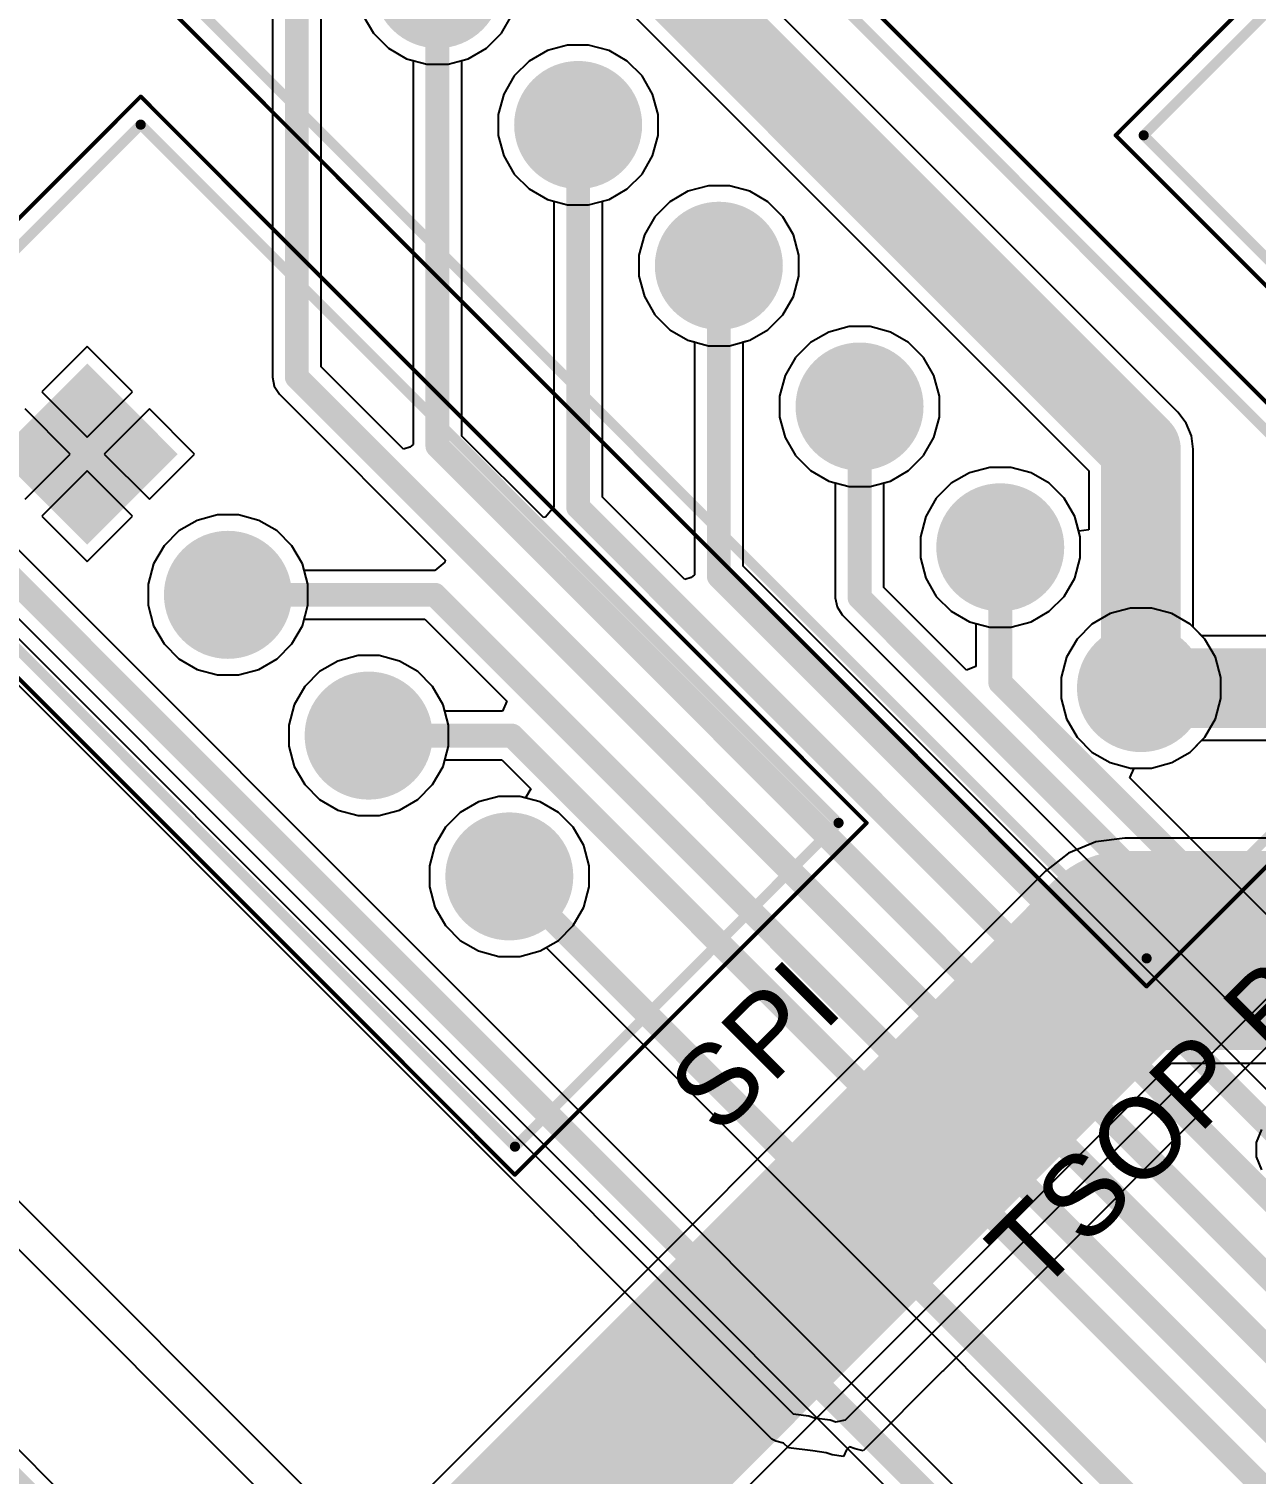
# Model space of a CAD drawing. Header units: millimetres. Extents: x 95 to 305, y 96 to 295.
# Drawn here: x 168.83 to 184.25, y 160.53 to 178.67 of the extents above; entities that cross this region are included whole.
import ezdxf

# ---------------------------------------------------------------- set-up
doc = ezdxf.new("R2010")
doc.units = ezdxf.units.MM
for name, color, linetype in [('BottomLayer', 5, 'Continuous'), ('BottomOverlay', 54, 'Continuous'), ('BottomSolder', 6, 'Continuous'), ('Mechanical13', 56, 'Continuous'), ('Mechanical15', 56, 'Continuous'), ('MultiLayer', 9, 'Continuous'), ('PadHoleLayer', 156, 'Continuous'), ('TopLayer', 1, 'Continuous'), ('TopOverlay', 2, 'Continuous'), ('TopSolder', 216, 'Continuous')]:
    doc.layers.add(name, color=color, linetype=linetype)
doc.styles.add('Arial', font='arial.ttf', dxfattribs={"height": 0.2})

# ---------------------------------------------------------------- blocks, each defined once
blk = doc.blocks.new('JST_XH_2_40')
at = {"layer": 'BottomLayer'}
blk.add_hatch(color=5, dxfattribs=at).paths.add_polyline_path([(-2.038, 0.263), (-0.463, 0.263), (-0.463, -1.313), (-2.038, -1.313)])
h = blk.add_hatch(color=5, dxfattribs=at)
edge = h.paths.add_edge_path()
edge.add_arc((1.25, -0.525), 0.787, 0, 360)
at = {"layer": 'BottomSolder'}
blk.add_hatch(color=6, dxfattribs=at).paths.add_polyline_path([(-2.088, 0.313), (-0.413, 0.313), (-0.413, -1.363), (-2.088, -1.363)])
h = blk.add_hatch(color=6, dxfattribs=at)
edge = h.paths.add_edge_path()
edge.add_arc((1.25, -0.525), 0.837, 0, 360)
at = {"layer": 'MultiLayer'}
h = blk.add_hatch(color=9, dxfattribs=at)
edge = h.paths.add_edge_path()
edge.add_arc((1.25, -0.525), 0.787, 0, 360)
at = {"layer": 'PadHoleLayer'}
h = blk.add_hatch(color=156, dxfattribs=at)
edge = h.paths.add_edge_path()
edge.add_arc((-1.25, -0.525), 0.525, 0, 360)
h = blk.add_hatch(color=156, dxfattribs=at)
edge = h.paths.add_edge_path()
edge.add_arc((1.25, -0.525), 0.525, 0, 360)
at = {"layer": 'TopLayer'}
blk.add_hatch(color=1, dxfattribs=at).paths.add_polyline_path([(-2.038, 0.263), (-0.463, 0.263), (-0.463, -1.313), (-2.038, -1.313)])
h = blk.add_hatch(color=1, dxfattribs=at)
edge = h.paths.add_edge_path()
edge.add_arc((1.25, -0.525), 0.787, 0, 360)
at = {"layer": 'TopSolder'}
blk.add_hatch(color=216, dxfattribs=at).paths.add_polyline_path([(-2.088, 0.313), (-0.413, 0.313), (-0.413, -1.363), (-2.088, -1.363)])
h = blk.add_hatch(color=216, dxfattribs=at)
edge = h.paths.add_edge_path()
edge.add_arc((1.25, -0.525), 0.837, 0, 360)
at = {"layer": 'Mechanical13', "const_width": 0.127}
for points in [[(-3.7, -2.875), (-3.7, 2.875)], [(-3.7, 2.875), (3.7, 2.875)], [(3.7, -2.875), (3.7, 2.875)], [(-3.7, -2.875), (3.7, -2.875)]]:
    blk.add_lwpolyline(points, dxfattribs=at)
at = {"layer": 'Mechanical13'}
for points, const_width in [([(-3.732, 2.875, 1), (-3.668, 2.875, 1)], 0.0635), ([(-3.732, 2.875, 1), (-3.668, 2.875, 1)], 0.0635), ([(3.668, 2.875, 1), (3.732, 2.875, 1)], 0.0635), ([(3.668, 2.875, 1), (3.732, 2.875, 1)], 0.0635), ([(-4.35, -0.525, 1), (-4.55, -0.525, 1)], 0.2), ([(-4.6, -0.525, 1), (-4.5, -0.525, 1)], 0.1), ([(-4.4, -0.525, 1), (-4.3, -0.525, 1)], 0.1), ([(-3.732, -2.875, 1), (-3.668, -2.875, 1)], 0.0635), ([(-3.732, -2.875, 1), (-3.668, -2.875, 1)], 0.0635), ([(3.668, -2.875, 1), (3.732, -2.875, 1)], 0.0635), ([(3.668, -2.875, 1), (3.732, -2.875, 1)], 0.0635)]:
    blk.add_lwpolyline(points, format="xyb", close=True, dxfattribs=dict(at, const_width=const_width))
at = {"layer": 'Mechanical15', "const_width": 0.05}
for points in [[(-3.95, -3.125), (-3.95, 3.125)], [(-3.95, 3.125), (3.95, 3.125)], [(3.95, -3.125), (3.95, 3.125)], [(-3.95, -3.125), (3.95, -3.125)]]:
    blk.add_lwpolyline(points, dxfattribs=at)
at = {"layer": 'Mechanical15', "const_width": 0.025}
for points in [[(-3.963, 3.125, 1), (-3.938, 3.125, 1)], [(-3.963, 3.125, 1), (-3.938, 3.125, 1)], [(3.937, 3.125, 1), (3.962, 3.125, 1)], [(3.937, 3.125, 1), (3.962, 3.125, 1)], [(-3.963, -3.125, 1), (-3.938, -3.125, 1)], [(-3.963, -3.125, 1), (-3.938, -3.125, 1)], [(3.937, -3.125, 1), (3.962, -3.125, 1)], [(3.937, -3.125, 1), (3.962, -3.125, 1)]]:
    blk.add_lwpolyline(points, format="xyb", close=True, dxfattribs=at)
at = {"layer": 'TopOverlay', "const_width": 0.127}
for points in [[(-3.7, -2.875), (-3.7, 2.875)], [(-3.7, 2.875), (3.7, 2.875)], [(3.7, -2.875), (3.7, 2.875)], [(-3.7, -2.875), (3.7, -2.875)]]:
    blk.add_lwpolyline(points, dxfattribs=at)
at = {"layer": 'TopOverlay'}
for points, const_width in [([(-3.732, 2.875, 1), (-3.668, 2.875, 1)], 0.0635), ([(-3.732, 2.875, 1), (-3.668, 2.875, 1)], 0.0635), ([(3.668, 2.875, 1), (3.732, 2.875, 1)], 0.0635), ([(3.668, 2.875, 1), (3.732, 2.875, 1)], 0.0635), ([(-4.35, -0.525, 1), (-4.55, -0.525, 1)], 0.2), ([(-4.6, -0.525, 1), (-4.5, -0.525, 1)], 0.1), ([(-4.4, -0.525, 1), (-4.3, -0.525, 1)], 0.1), ([(-3.732, -2.875, 1), (-3.668, -2.875, 1)], 0.0635), ([(-3.732, -2.875, 1), (-3.668, -2.875, 1)], 0.0635), ([(3.668, -2.875, 1), (3.732, -2.875, 1)], 0.0635), ([(3.668, -2.875, 1), (3.732, -2.875, 1)], 0.0635)]:
    blk.add_lwpolyline(points, format="xyb", close=True, dxfattribs=dict(at, const_width=const_width))
blk = doc.blocks.new('JST_XH_4_41')
at = {"layer": 'BottomLayer'}
blk.add_hatch(color=5, dxfattribs=at).paths.add_polyline_path([(-4.504, 0.229), (-2.996, 0.229), (-2.996, -1.279), (-4.504, -1.279)])
h = blk.add_hatch(color=5, dxfattribs=at)
edge = h.paths.add_edge_path()
edge.add_arc((-1.25, -0.525), 0.754, 0, 360)
h = blk.add_hatch(color=5, dxfattribs=at)
edge = h.paths.add_edge_path()
edge.add_arc((1.25, -0.525), 0.754, 0, 360)
h = blk.add_hatch(color=5, dxfattribs=at)
edge = h.paths.add_edge_path()
edge.add_arc((3.75, -0.525), 0.754, 0, 360)
at = {"layer": 'BottomSolder'}
blk.add_hatch(color=6, dxfattribs=at).paths.add_polyline_path([(-4.554, 0.279), (-2.946, 0.279), (-2.946, -1.329), (-4.554, -1.329)])
h = blk.add_hatch(color=6, dxfattribs=at)
edge = h.paths.add_edge_path()
edge.add_arc((-1.25, -0.525), 0.804, 0, 360)
h = blk.add_hatch(color=6, dxfattribs=at)
edge = h.paths.add_edge_path()
edge.add_arc((1.25, -0.525), 0.804, 0, 360)
h = blk.add_hatch(color=6, dxfattribs=at)
edge = h.paths.add_edge_path()
edge.add_arc((3.75, -0.525), 0.804, 0, 360)
at = {"layer": 'MultiLayer'}
h = blk.add_hatch(color=9, dxfattribs=at)
edge = h.paths.add_edge_path()
edge.add_arc((-1.25, -0.525), 0.754, 0, 360)
h = blk.add_hatch(color=9, dxfattribs=at)
edge = h.paths.add_edge_path()
edge.add_arc((1.25, -0.525), 0.754, 0, 360)
h = blk.add_hatch(color=9, dxfattribs=at)
edge = h.paths.add_edge_path()
edge.add_arc((3.75, -0.525), 0.754, 0, 360)
at = {"layer": 'PadHoleLayer'}
h = blk.add_hatch(color=156, dxfattribs=at)
edge = h.paths.add_edge_path()
edge.add_arc((-3.75, -0.525), 0.5, 0, 360)
h = blk.add_hatch(color=156, dxfattribs=at)
edge = h.paths.add_edge_path()
edge.add_arc((-1.25, -0.525), 0.5, 0, 360)
h = blk.add_hatch(color=156, dxfattribs=at)
edge = h.paths.add_edge_path()
edge.add_arc((1.25, -0.525), 0.5, 0, 360)
h = blk.add_hatch(color=156, dxfattribs=at)
edge = h.paths.add_edge_path()
edge.add_arc((3.75, -0.525), 0.5, 0, 360)
at = {"layer": 'TopLayer'}
blk.add_hatch(color=1, dxfattribs=at).paths.add_polyline_path([(-4.504, 0.229), (-2.996, 0.229), (-2.996, -1.279), (-4.504, -1.279)])
h = blk.add_hatch(color=1, dxfattribs=at)
edge = h.paths.add_edge_path()
edge.add_arc((-1.25, -0.525), 0.754, 0, 360)
h = blk.add_hatch(color=1, dxfattribs=at)
edge = h.paths.add_edge_path()
edge.add_arc((1.25, -0.525), 0.754, 0, 360)
h = blk.add_hatch(color=1, dxfattribs=at)
edge = h.paths.add_edge_path()
edge.add_arc((3.75, -0.525), 0.754, 0, 360)
at = {"layer": 'TopSolder'}
blk.add_hatch(color=216, dxfattribs=at).paths.add_polyline_path([(-4.554, 0.279), (-2.946, 0.279), (-2.946, -1.329), (-4.554, -1.329)])
h = blk.add_hatch(color=216, dxfattribs=at)
edge = h.paths.add_edge_path()
edge.add_arc((-1.25, -0.525), 0.804, 0, 360)
h = blk.add_hatch(color=216, dxfattribs=at)
edge = h.paths.add_edge_path()
edge.add_arc((1.25, -0.525), 0.804, 0, 360)
h = blk.add_hatch(color=216, dxfattribs=at)
edge = h.paths.add_edge_path()
edge.add_arc((3.75, -0.525), 0.804, 0, 360)
at = {"layer": 'Mechanical13', "const_width": 0.127}
for points in [[(-6.2, 2.875), (6.2, 2.875)], [(-6.2, -2.875), (-6.2, 2.875)], [(6.2, -2.875), (6.2, 2.875)], [(-6.2, -2.875), (6.2, -2.875)]]:
    blk.add_lwpolyline(points, dxfattribs=at)
at = {"layer": 'Mechanical13'}
for points, const_width in [([(-6.232, 2.875, 1), (-6.168, 2.875, 1)], 0.0635), ([(-6.232, 2.875, 1), (-6.168, 2.875, 1)], 0.0635), ([(6.168, 2.875, 1), (6.232, 2.875, 1)], 0.0635), ([(6.168, 2.875, 1), (6.232, 2.875, 1)], 0.0635), ([(-6.85, -0.525, 1), (-7.05, -0.525, 1)], 0.2), ([(-7.1, -0.525, 1), (-7, -0.525, 1)], 0.1), ([(-6.9, -0.525, 1), (-6.8, -0.525, 1)], 0.1), ([(-6.232, -2.875, 1), (-6.168, -2.875, 1)], 0.0635), ([(-6.232, -2.875, 1), (-6.168, -2.875, 1)], 0.0635), ([(6.168, -2.875, 1), (6.232, -2.875, 1)], 0.0635), ([(6.168, -2.875, 1), (6.232, -2.875, 1)], 0.0635)]:
    blk.add_lwpolyline(points, format="xyb", close=True, dxfattribs=dict(at, const_width=const_width))
at = {"layer": 'Mechanical15', "const_width": 0.05}
for points in [[(-6.45, 3.125), (6.45, 3.125)], [(-6.45, -3.125), (-6.45, 3.125)], [(6.45, -3.125), (6.45, 3.125)], [(-6.45, -3.125), (6.45, -3.125)]]:
    blk.add_lwpolyline(points, dxfattribs=at)
at = {"layer": 'Mechanical15', "const_width": 0.025}
for points in [[(-6.462, 3.125, 1), (-6.438, 3.125, 1)], [(-6.462, 3.125, 1), (-6.438, 3.125, 1)], [(6.438, 3.125, 1), (6.462, 3.125, 1)], [(6.438, 3.125, 1), (6.462, 3.125, 1)], [(-6.462, -3.125, 1), (-6.438, -3.125, 1)], [(-6.462, -3.125, 1), (-6.438, -3.125, 1)], [(6.438, -3.125, 1), (6.462, -3.125, 1)], [(6.438, -3.125, 1), (6.462, -3.125, 1)]]:
    blk.add_lwpolyline(points, format="xyb", close=True, dxfattribs=at)
at = {"layer": 'TopOverlay', "const_width": 0.127}
for points in [[(-6.2, 2.875), (6.2, 2.875)], [(-6.2, -2.875), (-6.2, 2.875)], [(6.2, -2.875), (6.2, 2.875)], [(-6.2, -2.875), (6.2, -2.875)]]:
    blk.add_lwpolyline(points, dxfattribs=at)
at = {"layer": 'TopOverlay'}
for points, const_width in [([(-6.232, 2.875, 1), (-6.168, 2.875, 1)], 0.0635), ([(-6.232, 2.875, 1), (-6.168, 2.875, 1)], 0.0635), ([(6.168, 2.875, 1), (6.232, 2.875, 1)], 0.0635), ([(6.168, 2.875, 1), (6.232, 2.875, 1)], 0.0635), ([(-6.85, -0.525, 1), (-7.05, -0.525, 1)], 0.2), ([(-7.1, -0.525, 1), (-7, -0.525, 1)], 0.1), ([(-6.9, -0.525, 1), (-6.8, -0.525, 1)], 0.1), ([(-6.232, -2.875, 1), (-6.168, -2.875, 1)], 0.0635), ([(-6.232, -2.875, 1), (-6.168, -2.875, 1)], 0.0635), ([(6.168, -2.875, 1), (6.232, -2.875, 1)], 0.0635), ([(6.168, -2.875, 1), (6.232, -2.875, 1)], 0.0635)]:
    blk.add_lwpolyline(points, format="xyb", close=True, dxfattribs=dict(at, const_width=const_width))
blk = doc.blocks.new('JST_XH_8_48')
at = {"layer": 'BottomLayer'}
h = blk.add_hatch(color=5, dxfattribs=at)
edge = h.paths.add_edge_path()
edge.add_arc((-3.75, -0.017), 0.754, 0, 360)
h = blk.add_hatch(color=5, dxfattribs=at)
edge = h.paths.add_edge_path()
edge.add_arc((-1.25, -0.017), 0.754, 0, 360)
h = blk.add_hatch(color=5, dxfattribs=at)
edge = h.paths.add_edge_path()
edge.add_arc((1.25, -0.017), 0.754, 0, 360)
h = blk.add_hatch(color=5, dxfattribs=at)
edge = h.paths.add_edge_path()
edge.add_arc((3.75, -0.017), 0.754, 0, 360)
h = blk.add_hatch(color=5, dxfattribs=at)
edge = h.paths.add_edge_path()
edge.add_arc((6.25, -0.017), 0.754, 0, 360)
h = blk.add_hatch(color=5, dxfattribs=at)
edge = h.paths.add_edge_path()
edge.add_arc((8.75, -0.017), 0.754, 0, 360)
at = {"layer": 'BottomSolder'}
h = blk.add_hatch(color=6, dxfattribs=at)
edge = h.paths.add_edge_path()
edge.add_arc((-3.75, -0.017), 0.804, 0, 360)
h = blk.add_hatch(color=6, dxfattribs=at)
edge = h.paths.add_edge_path()
edge.add_arc((-1.25, -0.017), 0.804, 0, 360)
h = blk.add_hatch(color=6, dxfattribs=at)
edge = h.paths.add_edge_path()
edge.add_arc((1.25, -0.017), 0.804, 0, 360)
h = blk.add_hatch(color=6, dxfattribs=at)
edge = h.paths.add_edge_path()
edge.add_arc((3.75, -0.017), 0.804, 0, 360)
h = blk.add_hatch(color=6, dxfattribs=at)
edge = h.paths.add_edge_path()
edge.add_arc((6.25, -0.017), 0.804, 0, 360)
h = blk.add_hatch(color=6, dxfattribs=at)
edge = h.paths.add_edge_path()
edge.add_arc((8.75, -0.017), 0.804, 0, 360)
at = {"layer": 'MultiLayer'}
h = blk.add_hatch(color=9, dxfattribs=at)
edge = h.paths.add_edge_path()
edge.add_arc((-3.75, -0.017), 0.754, 0, 360)
h = blk.add_hatch(color=9, dxfattribs=at)
edge = h.paths.add_edge_path()
edge.add_arc((-1.25, -0.017), 0.754, 0, 360)
h = blk.add_hatch(color=9, dxfattribs=at)
edge = h.paths.add_edge_path()
edge.add_arc((1.25, -0.017), 0.754, 0, 360)
h = blk.add_hatch(color=9, dxfattribs=at)
edge = h.paths.add_edge_path()
edge.add_arc((3.75, -0.017), 0.754, 0, 360)
h = blk.add_hatch(color=9, dxfattribs=at)
edge = h.paths.add_edge_path()
edge.add_arc((6.25, -0.017), 0.754, 0, 360)
h = blk.add_hatch(color=9, dxfattribs=at)
edge = h.paths.add_edge_path()
edge.add_arc((8.75, -0.017), 0.754, 0, 360)
at = {"layer": 'PadHoleLayer'}
h = blk.add_hatch(color=156, dxfattribs=at)
edge = h.paths.add_edge_path()
edge.add_arc((-1.25, -0.017), 0.5, 0, 360)
h = blk.add_hatch(color=156, dxfattribs=at)
edge = h.paths.add_edge_path()
edge.add_arc((1.25, -0.017), 0.5, 0, 360)
h = blk.add_hatch(color=156, dxfattribs=at)
edge = h.paths.add_edge_path()
edge.add_arc((3.75, -0.017), 0.5, 0, 360)
h = blk.add_hatch(color=156, dxfattribs=at)
edge = h.paths.add_edge_path()
edge.add_arc((6.25, -0.017), 0.5, 0, 360)
h = blk.add_hatch(color=156, dxfattribs=at)
edge = h.paths.add_edge_path()
edge.add_arc((8.75, -0.017), 0.5, 0, 360)
at = {"layer": 'TopLayer'}
h = blk.add_hatch(color=1, dxfattribs=at)
edge = h.paths.add_edge_path()
edge.add_arc((-3.75, -0.017), 0.754, 0, 360)
h = blk.add_hatch(color=1, dxfattribs=at)
edge = h.paths.add_edge_path()
edge.add_arc((-1.25, -0.017), 0.754, 0, 360)
h = blk.add_hatch(color=1, dxfattribs=at)
edge = h.paths.add_edge_path()
edge.add_arc((1.25, -0.017), 0.754, 0, 360)
h = blk.add_hatch(color=1, dxfattribs=at)
edge = h.paths.add_edge_path()
edge.add_arc((3.75, -0.017), 0.754, 0, 360)
h = blk.add_hatch(color=1, dxfattribs=at)
edge = h.paths.add_edge_path()
edge.add_arc((6.25, -0.017), 0.754, 0, 360)
h = blk.add_hatch(color=1, dxfattribs=at)
edge = h.paths.add_edge_path()
edge.add_arc((8.75, -0.017), 0.754, 0, 360)
at = {"layer": 'TopSolder'}
h = blk.add_hatch(color=216, dxfattribs=at)
edge = h.paths.add_edge_path()
edge.add_arc((-3.75, -0.017), 0.804, 0, 360)
h = blk.add_hatch(color=216, dxfattribs=at)
edge = h.paths.add_edge_path()
edge.add_arc((-1.25, -0.017), 0.804, 0, 360)
h = blk.add_hatch(color=216, dxfattribs=at)
edge = h.paths.add_edge_path()
edge.add_arc((1.25, -0.017), 0.804, 0, 360)
h = blk.add_hatch(color=216, dxfattribs=at)
edge = h.paths.add_edge_path()
edge.add_arc((3.75, -0.017), 0.804, 0, 360)
h = blk.add_hatch(color=216, dxfattribs=at)
edge = h.paths.add_edge_path()
edge.add_arc((6.25, -0.017), 0.804, 0, 360)
h = blk.add_hatch(color=216, dxfattribs=at)
edge = h.paths.add_edge_path()
edge.add_arc((8.75, -0.017), 0.804, 0, 360)
at = {"layer": 'Mechanical13', "const_width": 0.127}
for points in [[(-11.2, 3.383), (11.2, 3.383)], [(11.2, -2.367), (11.2, 3.383)], [(-11.2, -2.367), (11.2, -2.367)]]:
    blk.add_lwpolyline(points, dxfattribs=at)
at = {"layer": 'Mechanical13', "const_width": 0.0635}
blk.add_lwpolyline([(11.168, -2.367, 1), (11.232, -2.367, 1)], format="xyb", close=True, dxfattribs=at)
blk.add_lwpolyline([(11.168, -2.367, 1), (11.232, -2.367, 1)], format="xyb", close=True, dxfattribs=at)
at = {"layer": 'Mechanical15', "const_width": 0.05}
for points in [[(-11.45, 3.633), (11.45, 3.633)], [(11.45, -2.617), (11.45, 3.633)], [(-11.45, -2.617), (11.45, -2.617)]]:
    blk.add_lwpolyline(points, dxfattribs=at)
at = {"layer": 'Mechanical15', "const_width": 0.025}
blk.add_lwpolyline([(11.438, -2.617, 1), (11.462, -2.617, 1)], format="xyb", close=True, dxfattribs=at)
blk.add_lwpolyline([(11.438, -2.617, 1), (11.462, -2.617, 1)], format="xyb", close=True, dxfattribs=at)
at = {"layer": 'TopOverlay', "const_width": 0.127}
for points in [[(-11.2, 3.383), (11.2, 3.383)], [(11.2, -2.367), (11.2, 3.383)], [(-11.2, -2.367), (11.2, -2.367)]]:
    blk.add_lwpolyline(points, dxfattribs=at)
at = {"layer": 'TopOverlay', "const_width": 0.0635}
blk.add_lwpolyline([(11.168, -2.367, 1), (11.232, -2.367, 1)], format="xyb", close=True, dxfattribs=at)
blk.add_lwpolyline([(11.168, -2.367, 1), (11.232, -2.367, 1)], format="xyb", close=True, dxfattribs=at)

msp = doc.modelspace()

# ---------------------------------------------------------------- linework, layer by layer
at = {"layer": 'BottomLayer'}
for p, q in [((173.029, 178.848), (173.161, 178.619)), ((174.768, 178.619), (174.9, 178.848)), ((173.161, 178.619), (173.348, 178.432)), ((174.581, 178.432), (174.768, 178.619)), ((173.348, 178.432), (173.577, 178.3)), ((174.352, 178.3), (174.581, 178.432)), ((175.345, 178.403), (175.116, 178.271)), ((175.6, 178.472), (175.345, 178.403)), ((175.864, 178.472), (175.6, 178.472)), ((176.12, 178.403), (175.864, 178.472)), ((176.349, 178.271), (176.12, 178.403)), ((173.577, 178.3), (173.832, 178.232)), ((173.832, 178.232), (174.097, 178.232)), ((174.097, 178.232), (174.352, 178.3)), ((175.116, 178.271), (174.929, 178.084)), ((176.536, 178.084), (176.349, 178.271)), ((174.929, 178.084), (174.797, 177.855)), ((176.668, 177.855), (176.536, 178.084)), ((174.797, 177.855), (174.728, 177.6)), ((176.736, 177.6), (176.668, 177.855)), ((174.728, 177.6), (174.728, 177.336)), ((176.736, 177.336), (176.736, 177.6)), ((174.728, 177.336), (174.797, 177.08)), ((176.668, 177.08), (176.736, 177.336)), ((174.797, 177.08), (174.929, 176.851)), ((176.536, 176.851), (176.668, 177.08)), ((174.929, 176.851), (175.116, 176.664)), ((176.349, 176.664), (176.536, 176.851)), ((175.116, 176.664), (175.345, 176.532)), ((176.12, 176.532), (176.349, 176.664)), ((177.112, 176.636), (176.884, 176.503)), ((177.368, 176.704), (177.112, 176.636)), ((177.632, 176.704), (177.368, 176.704)), ((177.888, 176.636), (177.632, 176.704)), ((178.116, 176.503), (177.888, 176.636)), ((175.345, 176.532), (175.6, 176.464)), ((175.6, 176.464), (175.864, 176.464)), ((175.864, 176.464), (176.12, 176.532)), ((176.884, 176.503), (176.697, 176.316)), ((178.303, 176.316), (178.116, 176.503)), ((176.697, 176.316), (176.564, 176.088)), ((178.436, 176.088), (178.303, 176.316)), ((176.564, 176.088), (176.496, 175.832)), ((178.504, 175.832), (178.436, 176.088)), ((176.496, 175.832), (176.496, 175.568)), ((178.504, 175.568), (178.504, 175.832)), ((176.496, 175.568), (176.564, 175.312)), ((178.436, 175.312), (178.504, 175.568)), ((176.564, 175.312), (176.697, 175.084)), ((178.303, 175.084), (178.436, 175.312)), ((176.697, 175.084), (176.884, 174.897)), ((178.116, 174.897), (178.303, 175.084)), ((176.884, 174.897), (177.112, 174.764)), ((177.888, 174.764), (178.116, 174.897)), ((178.88, 174.868), (178.651, 174.736)), ((179.136, 174.936), (178.88, 174.868)), ((179.4, 174.936), (179.136, 174.936)), ((179.655, 174.868), (179.4, 174.936)), ((179.884, 174.736), (179.655, 174.868)), ((169.564, 174.685), (168.996, 174.116)), ((170.133, 174.116), (169.564, 174.685)), ((177.112, 174.764), (177.368, 174.696)), ((177.368, 174.696), (177.632, 174.696)), ((177.632, 174.696), (177.888, 174.764)), ((178.651, 174.736), (178.464, 174.549)), ((180.071, 174.549), (179.884, 174.736)), ((178.464, 174.549), (178.332, 174.32)), ((180.203, 174.32), (180.071, 174.549)), ((178.332, 174.32), (178.264, 174.064)), ((180.272, 174.064), (180.203, 174.32)), ((168.996, 174.116), (169.564, 173.548)), ((169.564, 173.548), (170.133, 174.116)), ((178.264, 174.064), (178.264, 173.8)), ((180.272, 173.8), (180.272, 174.064)), ((169.352, 173.336), (168.784, 173.904)), ((170.345, 173.904), (169.777, 173.336)), ((170.914, 173.336), (170.345, 173.904)), ((178.264, 173.8), (178.332, 173.545)), ((180.203, 173.545), (180.272, 173.8)), ((178.332, 173.545), (178.464, 173.316)), ((180.071, 173.316), (180.203, 173.545)), ((168.784, 172.767), (169.352, 173.336)), ((169.777, 173.336), (170.345, 172.767)), ((170.345, 172.767), (170.914, 173.336)), ((178.464, 173.316), (178.651, 173.129)), ((179.884, 173.129), (180.071, 173.316)), ((180.903, 173.168), (180.648, 173.1)), ((181.168, 173.168), (180.903, 173.168)), ((181.423, 173.1), (181.168, 173.168)), ((169.564, 173.123), (168.996, 172.555)), ((170.133, 172.555), (169.564, 173.123)), ((178.651, 173.129), (178.88, 172.997)), ((178.88, 172.997), (179.136, 172.928)), ((179.4, 172.928), (179.655, 172.997)), ((179.655, 172.997), (179.884, 173.129)), ((180.419, 172.968), (180.232, 172.781)), ((180.648, 173.1), (180.419, 172.968)), ((181.652, 172.968), (181.423, 173.1)), ((181.839, 172.781), (181.652, 172.968)), ((179.136, 172.928), (179.4, 172.928)), ((180.232, 172.781), (180.1, 172.552)), ((181.971, 172.552), (181.839, 172.781)), ((168.996, 172.555), (169.564, 171.986)), ((169.564, 171.986), (170.133, 172.555)), ((170.945, 172.503), (170.716, 172.371)), ((171.2, 172.572), (170.945, 172.503)), ((171.464, 172.572), (171.2, 172.572)), ((171.72, 172.503), (171.464, 172.572)), ((171.949, 172.371), (171.72, 172.503)), ((180.1, 172.552), (180.032, 172.297)), ((182.04, 172.297), (181.971, 172.552)), ((170.716, 172.371), (170.529, 172.184)), ((172.136, 172.184), (171.949, 172.371)), ((180.032, 172.297), (180.032, 172.032)), ((182.04, 172.032), (182.04, 172.297)), ((170.529, 172.184), (170.397, 171.955)), ((172.268, 171.955), (172.136, 172.184)), ((170.397, 171.955), (170.328, 171.7)), ((172.336, 171.7), (172.268, 171.955)), ((180.032, 172.032), (180.1, 171.777)), ((181.971, 171.777), (182.04, 172.032)), ((170.328, 171.7), (170.328, 171.436)), ((172.336, 171.436), (172.336, 171.7)), ((180.1, 171.777), (180.232, 171.548)), ((181.839, 171.548), (181.971, 171.777)), ((180.232, 171.548), (180.419, 171.361)), ((181.652, 171.361), (181.839, 171.548)), ((170.328, 171.436), (170.397, 171.18)), ((172.268, 171.18), (172.336, 171.436)), ((180.419, 171.361), (180.648, 171.229)), ((181.423, 171.229), (181.652, 171.361)), ((182.416, 171.332), (182.187, 171.2)), ((182.671, 171.401), (182.416, 171.332)), ((182.935, 171.401), (182.671, 171.401)), ((183.191, 171.332), (182.935, 171.401)), ((183.42, 171.2), (183.191, 171.332)), ((170.397, 171.18), (170.529, 170.951)), ((172.136, 170.951), (172.268, 171.18)), ((180.648, 171.229), (180.903, 171.16)), ((180.903, 171.16), (181.168, 171.16)), ((181.168, 171.16), (181.423, 171.229)), ((182.187, 171.2), (182, 171.013)), ((183.568, 171.052), (183.42, 171.2)), ((182, 171.013), (181.868, 170.784)), ((186.681, 171.052), (183.568, 171.052)), ((170.529, 170.951), (170.716, 170.764)), ((171.949, 170.764), (172.136, 170.951)), ((172.968, 170.804), (172.712, 170.736)), ((173.232, 170.804), (172.968, 170.804)), ((173.488, 170.736), (173.232, 170.804)), ((181.868, 170.784), (181.799, 170.529)), ((170.716, 170.764), (170.945, 170.632)), ((170.945, 170.632), (171.2, 170.564)), ((171.464, 170.564), (171.72, 170.632)), ((171.72, 170.632), (171.949, 170.764)), ((172.484, 170.603), (172.297, 170.416)), ((172.712, 170.736), (172.484, 170.603)), ((173.716, 170.603), (173.488, 170.736)), ((173.903, 170.416), (173.716, 170.603)), ((171.2, 170.564), (171.464, 170.564)), ((172.297, 170.416), (172.164, 170.188)), ((174.036, 170.188), (173.903, 170.416)), ((181.799, 170.529), (181.799, 170.265)), ((181.799, 170.265), (181.868, 170.009)), ((172.164, 170.188), (172.096, 169.932)), ((174.104, 169.932), (174.036, 170.188)), ((172.096, 169.932), (172.096, 169.668)), ((174.104, 169.668), (174.104, 169.932)), ((181.868, 170.009), (182, 169.78)), ((182, 169.78), (182.187, 169.593)), ((183.42, 169.593), (183.568, 169.741)), ((183.568, 169.741), (186.953, 169.741)), ((172.096, 169.668), (172.164, 169.412)), ((174.036, 169.412), (174.104, 169.668)), ((182.187, 169.593), (182.416, 169.461)), ((183.191, 169.461), (183.42, 169.593)), ((172.164, 169.412), (172.297, 169.184)), ((173.903, 169.184), (174.036, 169.412)), ((182.416, 169.461), (182.671, 169.393)), ((182.671, 169.393), (182.935, 169.393)), ((182.935, 169.393), (183.191, 169.461)), ((172.297, 169.184), (172.484, 168.997)), ((173.716, 168.997), (173.903, 169.184)), ((172.484, 168.997), (172.712, 168.864)), ((173.488, 168.864), (173.716, 168.997)), ((174.48, 168.968), (174.251, 168.836)), ((174.736, 169.036), (174.48, 168.968)), ((175, 169.036), (174.736, 169.036)), ((175.255, 168.968), (175, 169.036)), ((175.484, 168.836), (175.255, 168.968)), ((172.712, 168.864), (172.968, 168.796)), ((172.968, 168.796), (173.232, 168.796)), ((173.232, 168.796), (173.488, 168.864)), ((174.251, 168.836), (174.064, 168.649)), ((175.671, 168.649), (175.484, 168.836)), ((174.064, 168.649), (173.932, 168.42)), ((175.803, 168.42), (175.671, 168.649)), ((173.932, 168.42), (173.864, 168.164)), ((175.872, 168.164), (175.803, 168.42)), ((182.235, 168.464), (181.894, 168.323)), ((182.6, 168.512), (182.235, 168.464)), ((186.815, 168.512), (182.6, 168.512)), ((181.894, 168.323), (181.602, 168.098)), ((181.602, 168.098), (165.549, 152.046)), ((173.864, 168.164), (173.864, 167.9)), ((175.872, 167.9), (175.872, 168.164)), ((173.864, 167.9), (173.932, 167.645)), ((175.803, 167.645), (175.872, 167.9)), ((173.932, 167.645), (174.064, 167.416)), ((175.671, 167.416), (175.803, 167.645)), ((174.064, 167.416), (174.251, 167.229)), ((175.484, 167.229), (175.671, 167.416)), ((174.251, 167.229), (174.48, 167.097)), ((175.255, 167.097), (175.484, 167.229)), ((174.48, 167.097), (174.736, 167.028)), ((174.736, 167.028), (175, 167.028)), ((175, 167.028), (175.255, 167.097)), ((164.898, 147.402), (183.185, 165.688)), ((183.185, 165.688), (187.4, 165.688)), ((184.319, 164.855), (184.25, 164.69)), ((184.25, 164.69), (184.25, 164.51)), ((184.25, 164.51), (184.319, 164.345))]:
    msp.add_line(p, q, dxfattribs=at)
for points, const_width in [([(182.803, 170.397), (186.953, 170.397)], 1), ([(163.9, 148.4), (182.6, 167.1)], 2.5), ([(182.6, 167.1), (187.4, 167.1)], 2.5)]:
    msp.add_lwpolyline(points, dxfattribs=dict(at, const_width=const_width))
for points, const_width in [([(182.553, 170.397, 1), (183.053, 170.397, 1)], 0.5), ([(181.975, 167.1, 1), (183.225, 167.1, 1)], 1.25), ([(181.975, 167.1, 1), (183.225, 167.1, 1)], 1.25)]:
    msp.add_lwpolyline(points, format="xyb", close=True, dxfattribs=dict(at, const_width=const_width))
at = {"layer": 'BottomOverlay'}
for p, q in [((161.118, 178.599), (178.435, 161.281)), ((179.092, 161.208), (193.124, 175.24)), ((193.392, 174.899), (180.322, 161.829)), ((159.219, 173.439), (173.385, 159.273)), ((173.02, 159.03), (158.939, 173.111)), ((178.167, 160.965), (167.799, 171.334)), ((180.309, 161.817), (179.311, 160.819)), ((180.322, 161.829), (180.309, 161.817)), ((178.435, 161.281), (178.63, 161.257)), ((178.63, 161.257), (178.703, 161.233)), ((178.703, 161.233), (178.898, 161.208)), ((178.898, 161.208), (178.971, 161.184)), ((178.971, 161.184), (179.092, 161.208)), ((178.216, 160.941), (178.167, 160.965)), ((178.313, 160.916), (178.216, 160.941)), ((178.374, 160.856), (178.313, 160.916)), ((178.679, 160.819), (178.374, 160.856)), ((178.849, 160.795), (178.679, 160.819)), ((178.922, 160.77), (178.849, 160.795)), ((179.105, 160.831), (179.068, 160.746)), ((179.141, 160.868), (179.105, 160.831)), ((179.214, 160.843), (179.141, 160.868)), ((179.311, 160.819), (179.214, 160.843)), ((179.068, 160.746), (178.922, 160.77))]:
    msp.add_line(p, q, dxfattribs=at)
at = {"layer": 'TopLayer'}
for p, q in [((183.267, 173.86), (170.656, 186.472)), ((169.825, 185.448), (182.148, 173.125)), ((171.891, 180.046), (171.891, 174.303)), ((172.503, 174.43), (172.503, 180.046)), ((173.029, 178.848), (173.161, 178.619)), ((174.768, 178.619), (174.9, 178.848)), ((173.161, 178.619), (173.348, 178.432)), ((174.581, 178.432), (174.768, 178.619)), ((173.348, 178.432), (173.577, 178.3)), ((174.352, 178.3), (174.581, 178.432)), ((175.345, 178.403), (175.116, 178.271)), ((175.6, 178.472), (175.345, 178.403)), ((175.864, 178.472), (175.6, 178.472)), ((176.12, 178.403), (175.864, 178.472)), ((176.349, 178.271), (176.12, 178.403)), ((173.577, 178.3), (173.659, 178.278)), ((173.659, 178.278), (173.659, 173.454)), ((174.27, 178.278), (174.352, 178.3)), ((174.27, 173.562), (174.27, 178.278)), ((175.116, 178.271), (174.929, 178.084)), ((176.536, 178.084), (176.349, 178.271)), ((174.929, 178.084), (174.797, 177.855)), ((176.668, 177.855), (176.536, 178.084)), ((174.797, 177.855), (174.728, 177.6)), ((176.736, 177.6), (176.668, 177.855)), ((174.728, 177.6), (174.728, 177.336)), ((176.736, 177.336), (176.736, 177.6)), ((184.227, 156.606), (163.45, 177.383)), ((174.728, 177.336), (174.797, 177.08)), ((176.668, 177.08), (176.736, 177.336)), ((163.017, 176.95), (183.884, 156.084)), ((174.797, 177.08), (174.929, 176.851)), ((176.536, 176.851), (176.668, 177.08)), ((174.929, 176.851), (175.116, 176.664)), ((176.349, 176.664), (176.536, 176.851)), ((175.116, 176.664), (175.345, 176.532)), ((176.12, 176.532), (176.349, 176.664)), ((177.112, 176.636), (176.884, 176.503)), ((177.368, 176.704), (177.112, 176.636)), ((177.632, 176.704), (177.368, 176.704)), ((177.888, 176.636), (177.632, 176.704)), ((178.116, 176.503), (177.888, 176.636)), ((175.345, 176.532), (175.426, 176.51)), ((175.426, 176.51), (175.426, 172.668)), ((176.038, 176.51), (176.12, 176.532)), ((176.038, 172.794), (176.038, 176.51)), ((176.884, 176.503), (176.697, 176.316)), ((178.303, 176.316), (178.116, 176.503)), ((176.697, 176.316), (176.564, 176.088)), ((178.436, 176.088), (178.303, 176.316)), ((176.564, 176.088), (176.496, 175.832)), ((178.504, 175.832), (178.436, 176.088)), ((176.496, 175.832), (176.496, 175.568)), ((178.504, 175.568), (178.504, 175.832)), ((176.496, 175.568), (176.564, 175.312)), ((178.436, 175.312), (178.504, 175.568)), ((176.564, 175.312), (176.697, 175.084)), ((178.303, 175.084), (178.436, 175.312)), ((176.697, 175.084), (176.884, 174.897)), ((178.116, 174.897), (178.303, 175.084)), ((176.884, 174.897), (177.112, 174.764)), ((177.888, 174.764), (178.116, 174.897)), ((178.88, 174.868), (178.651, 174.736)), ((179.136, 174.936), (178.88, 174.868)), ((179.4, 174.936), (179.136, 174.936)), ((179.655, 174.868), (179.4, 174.936)), ((179.884, 174.736), (179.655, 174.868)), ((169.564, 174.685), (168.996, 174.116)), ((170.133, 174.116), (169.564, 174.685)), ((177.112, 174.764), (177.194, 174.743)), ((177.194, 174.743), (177.194, 171.818)), ((177.806, 174.743), (177.888, 174.764)), ((177.806, 171.927), (177.806, 174.743)), ((178.651, 174.736), (178.464, 174.549)), ((180.071, 174.549), (179.884, 174.736)), ((173.537, 173.396), (172.503, 174.43)), ((178.464, 174.549), (178.332, 174.32)), ((180.203, 174.32), (180.071, 174.549)), ((171.891, 174.303), (171.891, 174.303)), ((171.891, 174.303), (171.914, 174.186)), ((178.332, 174.32), (178.264, 174.064)), ((180.272, 174.064), (180.203, 174.32)), ((168.996, 174.116), (169.564, 173.548)), ((169.564, 173.548), (170.133, 174.116)), ((171.914, 174.186), (171.98, 174.087)), ((171.98, 174.087), (174.063, 172.005)), ((178.264, 174.064), (178.264, 173.8)), ((180.272, 173.8), (180.272, 174.064)), ((169.352, 173.336), (168.784, 173.904)), ((170.345, 173.904), (169.777, 173.336)), ((170.914, 173.336), (170.345, 173.904)), ((183.371, 173.725), (183.267, 173.86)), ((178.264, 173.8), (178.332, 173.545)), ((180.203, 173.545), (180.272, 173.8)), ((183.437, 173.566), (183.371, 173.725)), ((175.295, 172.537), (174.27, 173.562)), ((178.332, 173.545), (178.464, 173.316)), ((180.071, 173.316), (180.203, 173.545)), ((183.459, 173.397), (183.437, 173.566)), ((168.784, 172.767), (169.352, 173.336)), ((169.777, 173.336), (170.345, 172.767)), ((170.345, 172.767), (170.914, 173.336)), ((173.616, 173.421), (173.537, 173.396)), ((173.659, 173.454), (173.616, 173.421)), ((178.464, 173.316), (178.651, 173.129)), ((179.884, 173.129), (180.071, 173.316)), ((183.459, 171.161), (183.459, 173.397)), ((180.903, 173.168), (180.648, 173.1)), ((181.168, 173.168), (180.903, 173.168)), ((181.423, 173.1), (181.168, 173.168)), ((169.564, 173.123), (168.996, 172.555)), ((170.133, 172.555), (169.564, 173.123)), ((178.651, 173.129), (178.88, 172.997)), ((178.88, 172.997), (178.962, 172.975)), ((178.962, 172.975), (178.962, 171.532)), ((179.574, 172.975), (179.655, 172.997)), ((179.574, 171.659), (179.574, 172.975)), ((179.655, 172.997), (179.884, 173.129)), ((180.419, 172.968), (180.232, 172.781)), ((180.648, 173.1), (180.419, 172.968)), ((181.652, 172.968), (181.423, 173.1)), ((181.839, 172.781), (181.652, 172.968)), ((182.148, 173.125), (182.148, 172.384)), ((177.073, 171.76), (176.038, 172.794)), ((180.232, 172.781), (180.1, 172.552)), ((181.971, 172.552), (181.839, 172.781)), ((175.426, 172.668), (175.322, 172.541)), ((175.426, 172.668), (175.426, 172.668)), ((168.996, 172.555), (169.564, 171.986)), ((169.564, 171.986), (170.133, 172.555)), ((170.945, 172.503), (170.716, 172.371)), ((171.2, 172.572), (170.945, 172.503)), ((171.464, 172.572), (171.2, 172.572)), ((171.72, 172.503), (171.464, 172.572)), ((171.949, 172.371), (171.72, 172.503)), ((175.322, 172.541), (175.295, 172.537)), ((180.1, 172.552), (180.032, 172.297)), ((182.021, 172.367), (181.971, 172.552)), ((170.716, 172.371), (170.529, 172.184)), ((172.136, 172.184), (171.949, 172.371)), ((180.032, 172.297), (180.032, 172.032)), ((182.148, 172.384), (182.021, 172.367)), ((170.529, 172.184), (170.397, 171.955)), ((172.268, 171.955), (172.136, 172.184)), ((170.397, 171.955), (170.328, 171.7)), ((172.29, 171.874), (172.268, 171.955)), ((173.932, 171.874), (172.29, 171.874)), ((174.059, 171.978), (173.932, 171.874)), ((173.932, 171.874), (173.932, 171.874)), ((174.063, 172.005), (174.059, 171.978)), ((184.683, 165.05), (177.806, 171.927)), ((180.032, 172.032), (180.1, 171.777)), ((170.328, 171.7), (170.328, 171.436)), ((177.151, 171.786), (177.073, 171.76)), ((177.194, 171.818), (177.151, 171.786)), ((180.1, 171.777), (180.232, 171.548)), ((178.962, 171.532), (178.962, 171.532)), ((178.962, 171.532), (178.985, 171.415)), ((180.612, 170.62), (179.574, 171.659)), ((180.232, 171.548), (180.419, 171.361)), ((170.328, 171.436), (170.397, 171.18)), ((178.985, 171.415), (179.051, 171.316)), ((180.419, 171.361), (180.648, 171.229)), ((170.397, 171.18), (170.529, 170.951)), ((172.136, 170.951), (172.268, 171.18)), ((172.268, 171.18), (172.29, 171.262)), ((172.29, 171.262), (173.806, 171.262)), ((173.806, 171.262), (174.835, 170.233)), ((179.051, 171.316), (188.584, 161.784)), ((180.648, 171.229), (180.73, 171.207)), ((180.73, 171.207), (180.73, 170.669)), ((183.607, 171.013), (183.459, 171.161)), ((183.739, 170.784), (183.607, 171.013)), ((170.529, 170.951), (170.716, 170.764)), ((171.949, 170.764), (172.136, 170.951)), ((172.968, 170.804), (172.712, 170.736)), ((173.232, 170.804), (172.968, 170.804)), ((173.488, 170.736), (173.232, 170.804)), ((183.807, 170.529), (183.739, 170.784)), ((170.716, 170.764), (170.945, 170.632)), ((170.945, 170.632), (171.2, 170.564)), ((171.464, 170.564), (171.72, 170.632)), ((171.72, 170.632), (171.949, 170.764)), ((172.484, 170.603), (172.297, 170.416)), ((172.712, 170.736), (172.484, 170.603)), ((173.716, 170.603), (173.488, 170.736)), ((173.903, 170.416), (173.716, 170.603)), ((180.73, 170.669), (180.612, 170.62)), ((171.2, 170.564), (171.464, 170.564)), ((172.297, 170.416), (172.164, 170.188)), ((174.036, 170.188), (173.903, 170.416)), ((183.807, 170.265), (183.807, 170.529)), ((174.835, 170.233), (174.782, 170.106)), ((183.739, 170.009), (183.807, 170.265)), ((172.164, 170.188), (172.096, 169.932)), ((174.057, 170.106), (174.036, 170.188)), ((174.782, 170.106), (174.057, 170.106)), ((172.096, 169.932), (172.096, 169.668)), ((183.607, 169.78), (183.739, 170.009)), ((183.42, 169.593), (183.607, 169.78)), ((172.096, 169.668), (172.164, 169.412)), ((183.191, 169.461), (183.42, 169.593)), ((172.164, 169.412), (172.297, 169.184)), ((173.903, 169.184), (174.036, 169.412)), ((174.036, 169.412), (174.057, 169.494)), ((174.057, 169.494), (174.773, 169.494)), ((174.773, 169.494), (175.136, 169.131)), ((182.664, 169.269), (182.719, 169.393)), ((182.719, 169.393), (182.935, 169.393)), ((182.935, 169.393), (183.191, 169.461)), ((172.297, 169.184), (172.484, 168.997)), ((173.716, 168.997), (173.903, 169.184)), ((189.148, 162.785), (182.664, 169.269)), ((172.484, 168.997), (172.712, 168.864)), ((173.488, 168.864), (173.716, 168.997)), ((174.48, 168.968), (174.251, 168.836)), ((174.736, 169.036), (174.48, 168.968)), ((175, 169.036), (174.736, 169.036)), ((175.07, 169.017), (175, 169.036)), ((175.136, 169.131), (175.07, 169.017)), ((172.712, 168.864), (172.968, 168.796)), ((172.968, 168.796), (173.232, 168.796)), ((173.232, 168.796), (173.488, 168.864)), ((174.251, 168.836), (174.064, 168.649)), ((174.064, 168.649), (173.932, 168.42)), ((173.932, 168.42), (173.864, 168.164)), ((173.864, 168.164), (173.864, 167.9)), ((175.54, 153.993), (161.574, 167.958)), ((173.864, 167.9), (173.932, 167.645)), ((173.932, 167.645), (174.064, 167.416)), ((174.064, 167.416), (174.251, 167.229)), ((174.251, 167.229), (174.48, 167.097)), ((174.48, 167.097), (174.736, 167.028)), ((174.736, 167.028), (175, 167.028)), ((175, 167.028), (175.255, 167.097)), ((175.255, 167.097), (175.329, 167.139)), ((175.329, 167.139), (184.234, 158.234))]:
    msp.add_line(p, q, dxfattribs=at)
for points, const_width in [([(170, 186.2), (182.803, 173.397)], 1), ([(172.197, 174.303), (172.197, 181.003)], 0.3), ([(173.964, 173.436), (173.964, 179.236)], 0.3), ([(163, 177.4), (184.1, 156.3)], 0.3), ([(175.732, 172.668), (175.732, 177.468)], 0.3), ([(177.5, 171.8), (177.5, 175.7)], 0.3), ([(172.197, 174.303), (184.8, 161.7)], 0.3), ([(179.268, 171.532), (179.268, 173.932)], 0.3), ([(182.803, 170.397), (182.803, 173.397)], 1), ([(173.964, 173.436), (184.8, 162.6)], 0.3), ([(175.732, 172.668), (184.8, 163.6)], 0.3), ([(181.036, 170.464), (181.036, 172.164)], 0.3), ([(177.5, 171.8), (184.7, 164.6)], 0.3), ([(171.332, 171.568), (173.932, 171.568)], 0.3), ([(173.932, 171.568), (186, 159.5)], 0.3), ([(179.268, 171.532), (188.8, 162)], 0.3), ([(181.036, 170.464), (189.021, 162.479)], 0.3), ([(173.1, 169.8), (174.9, 169.8)], 0.3), ([(174.9, 169.8), (185.8, 158.9)], 0.3), ([(174.868, 168.032), (184.45, 158.45)], 0.3), ([(161.268, 167.832), (175.413, 153.687)], 0.3)]:
    msp.add_lwpolyline(points, dxfattribs=dict(at, const_width=const_width))
for points, const_width in [([(175.657, 177.468, 1), (175.807, 177.468, 1)], 0.15), ([(177.425, 175.7, 1), (177.575, 175.7, 1)], 0.15), ([(172.122, 174.303, 1), (172.272, 174.303, 1)], 0.15), ([(172.122, 174.303, 1), (172.272, 174.303, 1)], 0.15), ([(179.193, 173.932, 1), (179.343, 173.932, 1)], 0.15), ([(182.553, 173.397, 1), (183.053, 173.397, 1)], 0.5), ([(182.553, 173.397, 1), (183.053, 173.397, 1)], 0.5), ([(173.889, 173.436, 1), (174.039, 173.436, 1)], 0.15), ([(173.889, 173.436, 1), (174.039, 173.436, 1)], 0.15), ([(175.657, 172.668, 1), (175.807, 172.668, 1)], 0.15), ([(175.657, 172.668, 1), (175.807, 172.668, 1)], 0.15), ([(180.961, 172.164, 1), (181.111, 172.164, 1)], 0.15), ([(177.425, 171.8, 1), (177.575, 171.8, 1)], 0.15), ([(177.425, 171.8, 1), (177.575, 171.8, 1)], 0.15), ([(171.257, 171.568, 1), (171.407, 171.568, 1)], 0.15), ([(173.857, 171.568, 1), (174.007, 171.568, 1)], 0.15), ([(173.857, 171.568, 1), (174.007, 171.568, 1)], 0.15), ([(179.193, 171.532, 1), (179.343, 171.532, 1)], 0.15), ([(179.193, 171.532, 1), (179.343, 171.532, 1)], 0.15), ([(182.553, 170.397, 1), (183.053, 170.397, 1)], 0.5), ([(180.961, 170.464, 1), (181.111, 170.464, 1)], 0.15), ([(180.961, 170.464, 1), (181.111, 170.464, 1)], 0.15), ([(173.025, 169.8, 1), (173.175, 169.8, 1)], 0.15), ([(174.825, 169.8, 1), (174.975, 169.8, 1)], 0.15), ([(174.825, 169.8, 1), (174.975, 169.8, 1)], 0.15), ([(174.793, 168.032, 1), (174.943, 168.032, 1)], 0.15)]:
    msp.add_lwpolyline(points, format="xyb", close=True, dxfattribs=dict(at, const_width=const_width))

# ---------------------------------------------------------------- block references
at = {"rotation": 315}
for name, p in [('JST_XH_8_48', (176.628, 176.596)), ('JST_XH_2_40', (187.487, 176.755)), ('JST_XH_4_41', (172.587, 171.055))]:
    msp.add_blockref(name, p, dxfattribs=at)

# ---------------------------------------------------------------- texts
at = {"layer": 'TopOverlay', "style": 'Arial'}
for s, p in [('TSOP Board', (181.5, 162.75)), ('SPI', (177.5, 164.75))]:
    msp.add_text(s, height=1, rotation=45, dxfattribs=at).set_placement(p)

doc.saveas('drawing.dxf')
